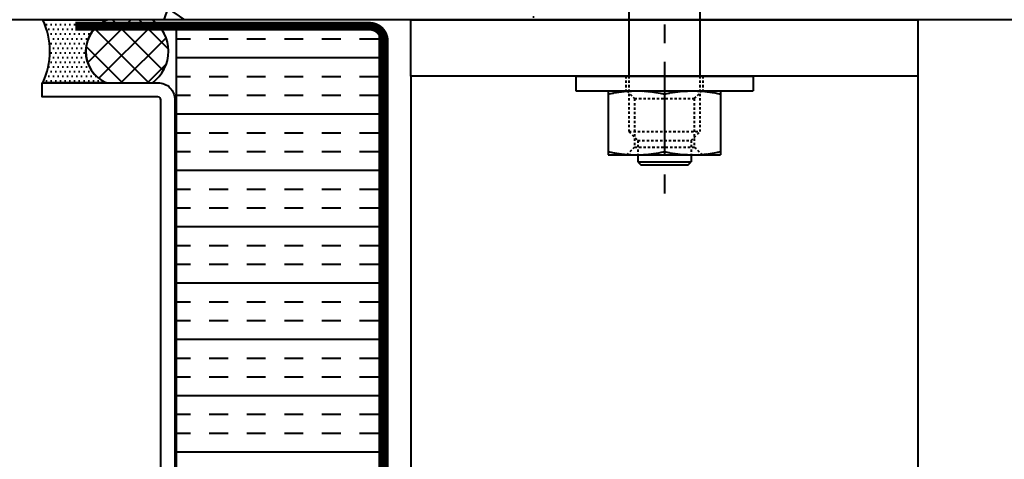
# Model space of a CAD drawing. Header units: millimetres. Extents: x -17234 to -8874, y -2869 to 1211.
# Drawn here: x -14493.3 to -14326.9, y -548.4 to -474.1 of the extents above; entities that cross this region are included whole.
import ezdxf

# ---------------------------------------------------------------- set-up
doc = ezdxf.new("R2010")
doc.units = ezdxf.units.MM
for name, pattern in [('ACAD_ISO07W100', [3, 0, -3]), ('CENTER', [50.8, 31.75, -6.35, 6.35, -6.35]), ('DASHED', [19.05, 12.7, -6.35]), ('PHL_CENTER', [0.75, 0.4, -0.35]), ('PHL_THICK', [0])]:
    doc.linetypes.add(name, pattern=pattern)
doc.layers.get('Defpoints').update_dxf_attribs({"linetype": 'ACAD_ISO07W100', "true_color": 0x105689})
for name, color, linetype in [('By Others', 9, 'Continuous'), ('Dim', 5, 'Continuous'), ('Gasket Silicone', 20, 'Continuous'), ('Insulation', 9, 'Continuous'), ('Profile', 1, 'Continuous'), ('Profile View', 9, 'Continuous'), ('Screw', 9, 'Continuous')]:
    doc.layers.add(name, color=color, linetype=linetype)
doc.styles.add('TXT', font='techb___.ttf')
doc.dimstyles.new('ISO-25$0', dxfattribs={"dimtxt": 2.5, "dimasz": 2.5, "dimexe": 1.25, "dimexo": 0.625, "dimtad": 1, "dimtxsty": 'TXT', "dimcen": 2.5, "dimclrd": 5, "dimclre": 5, "dimclrt": 2, "dimadec": 0, "dimazin": 0, "dimtfac": 1, "dimtmove": 0, "dimatfit": 3, "dimfxl": 1, "dimarcsym": 0})

# ---------------------------------------------------------------- blocks, each defined once
blk = doc.blocks.new('*D25')
at = {"layer": 'Defpoints', "color": 0, "transparency": 16777216}
for p in [(-14518.89, -474.09), (-14516.39, -474.09), (-14489.67, -575.69)]:
    blk.add_point(p, dxfattribs=at)
at = {"layer": 'Dim', "color": 5, "lineweight": -2, "transparency": 16777216}
for p, q in [((-14517.64, -474.09), (-14513.89, -474.09)), ((-14516.39, -570.69), (-14516.39, -479.09)), ((-14490.92, -575.69), (-14518.89, -575.69))]:
    blk.add_line(p, q, dxfattribs=at)
at = {"layer": 'Dim', "color": 5, "transparency": 16777216}
for points in [[(-14517.23, -479.09), (-14515.56, -479.09), (-14516.39, -474.09)], [(-14517.23, -570.69), (-14515.56, -570.69), (-14516.39, -575.69)]]:
    blk.add_solid(points, dxfattribs=at)
at = {"layer": 'Dim', "color": 2, "transparency": 16777216, "char_height": 5, "attachment_point": 5, "rotation": 90, "style": 'TXT'}
for s, insert in [('101,6', (-14520.58, -524.89)), ('[4"]', (-14511.64, -524.89))]:
    blk.add_mtext(s, dxfattribs=dict(at, insert=insert))
blk = doc.blocks.new('*D27')
at = {"layer": 'Defpoints', "color": 0, "transparency": 16777216}
for p in [(-14305.39, -474.09), (-14298.53, -474.09), (-14337.27, -550.29)]:
    blk.add_point(p, dxfattribs=at)
at = {"layer": 'Dim', "color": 5, "lineweight": -2, "transparency": 16777216}
for p, q in [((-14299.78, -474.09), (-14307.89, -474.09)), ((-14305.39, -545.29), (-14305.39, -479.09)), ((-14336.02, -550.29), (-14302.89, -550.29))]:
    blk.add_line(p, q, dxfattribs=at)
at = {"layer": 'Dim', "color": 5, "transparency": 16777216}
for points in [[(-14306.22, -479.09), (-14304.56, -479.09), (-14305.39, -474.09)], [(-14306.22, -545.29), (-14304.56, -545.29), (-14305.39, -550.29)]]:
    blk.add_solid(points, dxfattribs=at)
at = {"layer": 'Dim', "color": 2, "transparency": 16777216, "char_height": 5, "attachment_point": 5, "rotation": 90, "style": 'TXT'}
for s, insert in [('76,2', (-14309.58, -512.19)), ('[3"]', (-14300.64, -512.19))]:
    blk.add_mtext(s, dxfattribs=dict(at, insert=insert))
blk = doc.blocks.new('*D28')
at = {"layer": 'Defpoints', "color": 0, "transparency": 16777216}
for p in [(-14380.23, -387.1), (-14305.39, -387.1), (-14298.53, -474.09)]:
    blk.add_point(p, dxfattribs=at)
at = {"layer": 'Dim', "color": 5, "lineweight": -2, "transparency": 16777216}
for p, q in [((-14378.98, -387.1), (-14302.89, -387.1)), ((-14305.39, -469.09), (-14305.39, -392.1)), ((-14299.78, -474.09), (-14307.89, -474.09))]:
    blk.add_line(p, q, dxfattribs=at)
at = {"layer": 'Dim', "color": 5, "transparency": 16777216}
for points in [[(-14306.22, -392.1), (-14304.56, -392.1), (-14305.39, -387.1)], [(-14306.22, -469.09), (-14304.56, -469.09), (-14305.39, -474.09)]]:
    blk.add_solid(points, dxfattribs=at)
at = {"layer": 'Dim', "color": 2, "transparency": 16777216, "insert": (-14305.39, -430.59), "char_height": 5, "attachment_point": 5, "rotation": 90, "style": 'TXT'}
blk.add_mtext('SIZE & EMBEDMENT\\PAS PROJECT', dxfattribs=at)

msp = doc.modelspace()

# ---------------------------------------------------------------- hatches: boundary and pattern name
at = {"layer": 'By Others'}
h = msp.add_hatch(dxfattribs=at)
h.set_pattern_fill('AR-CONC', color=256, scale=0.25, angle=180)
h.set_pattern_definition([(230, (-29148.66, -607.757), (-45.54617, 3.98477), [4.7625, -52.3875]), (175, (-29148.66, -607.757), (8.81086, -47.76421), [3.81, -41.91015]), (280.45144, (-29152.457, -607.424), (-36.73531, -43.77944), [4.0475, -44.52256]), (226.1842, (-29148.66, -620.457), (-67.76976, 10.51058), [7.14375, -78.58125]), (276.63556, (-29154.31, -619.58), (-59.35103, -61.85653), [6.07126, -66.7839]), (171.18415, (-29148.66, -620.46), (-59.35103, -61.85653), [5.715, -62.86493]), (201, (-29155.01, -617.28), (-37.9036, 25.5663), [4.7625, -52.3875]), (146, (-29155.01, -617.28), (-15.4505, -46.04699), [3.81, -41.91]), (251.45144, (-29158.17, -615.15), (-53.3541, -20.48069), [4.0475, -44.52248]), (217.5, (-29148.661, -607.757), (-0.77215, -21.13876), [0, -41.402, 0, -42.545, 0, -42.06875]), (187.5, (-29148.66, -607.757), (-16.704916, -25.045144), [0, -24.257, 0, -40.4495, 0, -16.03375]), (147.5, (-29134.5, -607.757), (-33.897649, 1.432186), [0, -15.875, 0, -49.53, 0, -65.7225]), (137.5, (-29128.15, -607.757), (-37.032295, -6.35662), [0, -20.6375, 0, -32.893, 0, -46.6725])])
h.paths.add_polyline_path([(-14246.194, -368.678), (-14531.081, -368.678), (-14531.081, -474.086), (-14246.194, -474.086)])
at = {"layer": 'Gasket Silicone', "ltscale": 0.5}
h = msp.add_hatch(dxfattribs=at)
h.set_pattern_fill('DOTS', color=256, scale=0.5)
h.set_pattern_definition([(0, (-15305.9808, -2012.3924), (0.396875, 0.79375), [0, -0.79375])])
edge = h.paths.add_edge_path()
edge.add_arc((-14500.67, -479.411), 12.448, 334.67382, 385.32618)
edge.add_line((-14489.418, -474.086), (-14478.475, -474.086))
edge.add_arc((-14476.407, -479.449), 5.748, 111.08382, 246.90107)
edge.add_line((-14478.662, -484.736), (-14489.418, -484.736))
h = msp.add_hatch(dxfattribs=at)
h.set_pattern_fill('ANSI37', color=256)
h.set_pattern_definition([(45, (-8616.4875, -2204.337), (-2.245064, 2.245064), []), (135, (-8616.4875, -2204.337), (-2.245064, -2.245064), [])])
edge = h.paths.add_edge_path()
edge.add_line((-14478.662, -484.736), (-14470.912, -484.736))
edge.add_arc((-14474.73, -479.411), 6.552, 305.64166, 414.35834)
edge.add_line((-14470.912, -474.086), (-14478.475, -474.086))
edge.add_arc((-14476.466, -479.448), 5.726, 110.53169, 247.45319)
at = {"layer": 'Insulation', "ltscale": 0.5}
h = msp.add_hatch(dxfattribs=at)
h.set_pattern_fill('INSUL', color=9)
h.set_pattern_definition([(0, (378.65, -375.706), (0, 9.525), []), (0, (378.65, -372.531), (0, 9.525), [3.175, -3.175]), (0, (378.65, -369.356), (0, 9.525), [3.175, -3.175])])
h.paths.add_polyline_path([(-14466.843, -475.174), (-14432.543, -475.174), (-14432.543, -575.686), (-14466.843, -575.686)])

# ---------------------------------------------------------------- linework, layer by layer
at = {"color": 6, "linetype": 'CENTER', "ltscale": 0.5}
msp.add_lwpolyline([(-14384.331, -379.611), (-14384.331, -503.611)], dxfattribs=at)
at = {"ltscale": 0.5}
msp.add_lwpolyline([(-14246.194, -474.086), (-14531.081, -474.086)], dxfattribs=at)
at = {"layer": 'Gasket Silicone', "ltscale": 0.5}
msp.add_lwpolyline([(-14489.418, -484.736, 0.2246829), (-14489.418, -474.086), (-14478.475, -474.086, 0.6733489), (-14478.662, -484.736)], format="xyb", close=True, dxfattribs=at)
at = {"layer": 'Gasket Silicone', "linetype": 'DASHED', "ltscale": 0.5, "const_width": 1.5}
msp.add_lwpolyline([(-14431.693, -575.686), (-14431.693, -477.674, 0.4142136), (-14434.193, -475.174), (-14483.946, -475.174)], format="xyb", dxfattribs=at)
at = {"layer": 'Gasket Silicone', "ltscale": 0.5}
msp.add_lwpolyline([(-14478.662, -484.736), (-14470.912, -484.736, 0.5134707), (-14470.912, -474.086), (-14478.475, -474.086, 0.6803746), (-14478.662, -484.736, 0.0016778)], format="xyb", dxfattribs=at)
at = {"layer": 'Insulation', "color": 9, "ltscale": 0.5}
msp.add_lwpolyline([(-14466.843, -475.174), (-14432.543, -475.174), (-14432.543, -575.686), (-14466.843, -575.686)], close=True, dxfattribs=at)
at = {"layer": 'Profile', "ltscale": 0.5}
msp.add_lwpolyline([(-14489.549, -484.736), (-14469.974, -484.736, -0.4142136), (-14467.093, -487.617), (-14467.093, -592.686), (-14469.474, -592.686), (-14469.474, -487.617, 0.4142136), (-14469.974, -487.117), (-14489.549, -487.117)], format="xyb", close=True, dxfattribs=at)
at = {"layer": 'Profile View', "ltscale": 0.5}
msp.add_lwpolyline([(-14427.193, -474.086), (-14341.468, -474.086), (-14341.468, -483.611), (-14427.193, -483.611)], close=True, dxfattribs=at)
for points in [[(-14427.193, -483.611), (-14427.193, -550.286)], [(-14341.468, -483.611), (-14341.468, -550.286)]]:
    msp.add_lwpolyline(points, dxfattribs=at)
at = {"layer": 'Screw', "linetype": 'PHL_THICK'}
for p, q in [((-14390.331, -413.611), (-14390.331, -483.611)), ((-14378.331, -413.611), (-14378.331, -483.611)), ((-14399.331, -483.611), (-14399.331, -486.111)), ((-14399.331, -483.611), (-14369.331, -483.611)), ((-14369.331, -483.611), (-14369.331, -486.111)), ((-14399.331, -486.111), (-14369.331, -486.111)), ((-14393.831, -486.111), (-14393.831, -496.911)), ((-14393.831, -486.638), (-14393.36, -486.544)), ((-14393.36, -486.544), (-14392.902, -486.46)), ((-14392.902, -486.46), (-14392.455, -486.386)), ((-14392.455, -486.386), (-14392.017, -486.321)), ((-14392.017, -486.321), (-14391.587, -486.265)), ((-14391.587, -486.265), (-14391.163, -486.218)), ((-14391.163, -486.218), (-14390.744, -486.18)), ((-14390.744, -486.18), (-14390.327, -486.15)), ((-14390.327, -486.15), (-14389.912, -486.128)), ((-14389.912, -486.128), (-14389.497, -486.115)), ((-14389.497, -486.115), (-14389.081, -486.111)), ((-14389.081, -486.111), (-14388.426, -486.121)), ((-14388.426, -486.121), (-14387.774, -486.153)), ((-14387.774, -486.153), (-14387.118, -486.206)), ((-14387.118, -486.206), (-14386.452, -486.28)), ((-14386.452, -486.28), (-14385.769, -486.376)), ((-14385.769, -486.376), (-14385.065, -486.495)), ((-14385.065, -486.495), (-14384.331, -486.638)), ((-14384.331, -486.638), (-14383.86, -486.544)), ((-14384.331, -486.638), (-14384.331, -496.384)), ((-14383.86, -486.544), (-14383.402, -486.46)), ((-14383.402, -486.46), (-14382.955, -486.386)), ((-14382.955, -486.386), (-14382.517, -486.321)), ((-14382.517, -486.321), (-14382.087, -486.265)), ((-14382.087, -486.265), (-14381.663, -486.218)), ((-14381.663, -486.218), (-14381.244, -486.18)), ((-14381.244, -486.18), (-14380.827, -486.15)), ((-14380.827, -486.15), (-14380.412, -486.128)), ((-14380.412, -486.128), (-14379.997, -486.115)), ((-14379.997, -486.115), (-14379.581, -486.111)), ((-14379.581, -486.111), (-14379.164, -486.115)), ((-14379.164, -486.115), (-14378.749, -486.128)), ((-14378.749, -486.128), (-14378.334, -486.15)), ((-14378.334, -486.15), (-14377.917, -486.18)), ((-14377.917, -486.18), (-14377.498, -486.218)), ((-14377.498, -486.218), (-14377.074, -486.265)), ((-14377.074, -486.265), (-14376.644, -486.321)), ((-14376.644, -486.321), (-14376.206, -486.386)), ((-14376.206, -486.386), (-14375.759, -486.46)), ((-14375.759, -486.46), (-14375.301, -486.544)), ((-14375.301, -486.544), (-14374.831, -486.638)), ((-14374.831, -486.111), (-14374.831, -496.911)), ((-14393.831, -496.384), (-14393.36, -496.477)), ((-14393.831, -496.911), (-14374.831, -496.911)), ((-14393.36, -496.477), (-14392.902, -496.561)), ((-14392.902, -496.561), (-14392.455, -496.635)), ((-14392.455, -496.635), (-14392.017, -496.7)), ((-14392.017, -496.7), (-14391.587, -496.756)), ((-14391.587, -496.756), (-14391.163, -496.803)), ((-14391.163, -496.803), (-14390.744, -496.842)), ((-14390.744, -496.842), (-14390.327, -496.872)), ((-14390.327, -496.872), (-14389.912, -496.893)), ((-14389.912, -496.893), (-14389.497, -496.906)), ((-14389.497, -496.906), (-14389.081, -496.911)), ((-14389.081, -496.911), (-14388.664, -496.906)), ((-14388.831, -496.911), (-14388.831, -498.111)), ((-14388.664, -496.906), (-14388.249, -496.893)), ((-14388.249, -496.893), (-14387.834, -496.872)), ((-14387.834, -496.872), (-14387.417, -496.842)), ((-14387.417, -496.842), (-14386.998, -496.803)), ((-14386.998, -496.803), (-14386.574, -496.756)), ((-14386.574, -496.756), (-14386.144, -496.7)), ((-14386.144, -496.7), (-14385.706, -496.635)), ((-14385.706, -496.635), (-14385.259, -496.561)), ((-14385.259, -496.561), (-14384.801, -496.477)), ((-14384.801, -496.477), (-14384.331, -496.384)), ((-14384.331, -496.384), (-14383.86, -496.477)), ((-14383.86, -496.477), (-14383.402, -496.561)), ((-14383.402, -496.561), (-14382.955, -496.635)), ((-14382.955, -496.635), (-14382.517, -496.7)), ((-14382.517, -496.7), (-14382.087, -496.756)), ((-14382.087, -496.756), (-14381.663, -496.803)), ((-14381.663, -496.803), (-14381.244, -496.842)), ((-14381.244, -496.842), (-14380.827, -496.872)), ((-14380.827, -496.872), (-14380.412, -496.893)), ((-14380.412, -496.893), (-14379.997, -496.906)), ((-14379.997, -496.906), (-14379.581, -496.911)), ((-14379.831, -496.911), (-14379.831, -498.111)), ((-14379.581, -496.911), (-14378.926, -496.9)), ((-14378.926, -496.9), (-14378.274, -496.868)), ((-14378.274, -496.868), (-14377.618, -496.815)), ((-14377.618, -496.815), (-14376.952, -496.741)), ((-14376.952, -496.741), (-14376.269, -496.645)), ((-14376.269, -496.645), (-14375.565, -496.526)), ((-14375.565, -496.526), (-14374.831, -496.384)), ((-14388.831, -498.111), (-14388.331, -498.611)), ((-14388.831, -498.111), (-14379.831, -498.111)), ((-14388.331, -498.611), (-14380.331, -498.611)), ((-14380.331, -498.611), (-14379.831, -498.111))]:
    msp.add_line(p, q, dxfattribs=at)
at = {"layer": 'Screw', "linetype": 'PHL_CENTER'}
for p, q in [((-14390.831, -483.611), (-14390.831, -486.111)), ((-14390.331, -483.611), (-14390.331, -493.001)), ((-14378.331, -483.611), (-14378.331, -493.001)), ((-14377.831, -483.611), (-14377.831, -486.111)), ((-14393.831, -486.111), (-14374.831, -486.111)), ((-14393.831, -486.638), (-14393.36, -486.544)), ((-14393.36, -486.544), (-14392.902, -486.46)), ((-14392.902, -486.46), (-14392.455, -486.386)), ((-14392.455, -486.386), (-14392.017, -486.321)), ((-14392.017, -486.321), (-14391.587, -486.265)), ((-14391.587, -486.265), (-14391.163, -486.218)), ((-14391.163, -486.218), (-14390.744, -486.18)), ((-14390.744, -486.18), (-14390.327, -486.15)), ((-14390.681, -486.111), (-14389.384, -487.408)), ((-14390.327, -486.15), (-14389.912, -486.128)), ((-14389.912, -486.128), (-14389.497, -486.115)), ((-14389.497, -486.115), (-14389.081, -486.111)), ((-14389.384, -487.408), (-14389.384, -495.614)), ((-14389.384, -487.408), (-14379.278, -487.408)), ((-14389.081, -486.111), (-14388.426, -486.121)), ((-14388.426, -486.121), (-14387.774, -486.153)), ((-14387.774, -486.153), (-14387.118, -486.206)), ((-14387.118, -486.206), (-14386.452, -486.28)), ((-14386.452, -486.28), (-14385.769, -486.376)), ((-14385.769, -486.376), (-14385.065, -486.495)), ((-14385.065, -486.495), (-14384.331, -486.638)), ((-14384.331, -486.638), (-14383.86, -486.544)), ((-14384.331, -486.638), (-14384.331, -496.384)), ((-14383.86, -486.544), (-14383.402, -486.46)), ((-14383.402, -486.46), (-14382.955, -486.386)), ((-14382.955, -486.386), (-14382.517, -486.321)), ((-14382.517, -486.321), (-14382.087, -486.265)), ((-14382.087, -486.265), (-14381.663, -486.218)), ((-14381.663, -486.218), (-14381.244, -486.18)), ((-14381.244, -486.18), (-14380.827, -486.15)), ((-14380.827, -486.15), (-14380.412, -486.128)), ((-14380.412, -486.128), (-14379.997, -486.115)), ((-14379.997, -486.115), (-14379.581, -486.111)), ((-14379.581, -486.111), (-14379.164, -486.115)), ((-14379.278, -487.408), (-14377.981, -486.111)), ((-14379.278, -487.408), (-14379.278, -495.614)), ((-14379.164, -486.115), (-14378.749, -486.128)), ((-14378.749, -486.128), (-14378.334, -486.15)), ((-14378.334, -486.15), (-14377.917, -486.18)), ((-14377.917, -486.18), (-14377.498, -486.218)), ((-14377.498, -486.218), (-14377.074, -486.265)), ((-14377.074, -486.265), (-14376.644, -486.321)), ((-14376.644, -486.321), (-14376.206, -486.386)), ((-14376.206, -486.386), (-14375.759, -486.46)), ((-14375.759, -486.46), (-14375.301, -486.544)), ((-14375.301, -486.544), (-14374.831, -486.638)), ((-14390.331, -493.001), (-14388.831, -494.501)), ((-14390.331, -493.001), (-14378.331, -493.001)), ((-14379.831, -494.501), (-14378.331, -493.001)), ((-14390.681, -496.911), (-14389.384, -495.614)), ((-14389.384, -495.614), (-14379.278, -495.614)), ((-14388.831, -494.501), (-14388.831, -496.911)), ((-14388.831, -494.501), (-14379.831, -494.501)), ((-14379.831, -494.501), (-14379.831, -496.911)), ((-14379.278, -495.614), (-14377.981, -496.911)), ((-14393.831, -496.384), (-14393.097, -496.526)), ((-14393.097, -496.526), (-14392.392, -496.645)), ((-14392.392, -496.645), (-14391.709, -496.741)), ((-14391.709, -496.741), (-14391.043, -496.815)), ((-14391.043, -496.815), (-14390.387, -496.868)), ((-14390.387, -496.868), (-14389.735, -496.9)), ((-14389.735, -496.9), (-14389.081, -496.911)), ((-14389.081, -496.911), (-14388.664, -496.906)), ((-14388.664, -496.906), (-14388.249, -496.893)), ((-14388.249, -496.893), (-14387.834, -496.872)), ((-14387.834, -496.872), (-14387.417, -496.842)), ((-14387.417, -496.842), (-14386.998, -496.803)), ((-14386.998, -496.803), (-14386.574, -496.756)), ((-14386.574, -496.756), (-14386.144, -496.7)), ((-14386.144, -496.7), (-14385.706, -496.635)), ((-14385.706, -496.635), (-14385.259, -496.561)), ((-14385.259, -496.561), (-14384.801, -496.477)), ((-14384.801, -496.477), (-14384.331, -496.384)), ((-14384.331, -496.384), (-14383.86, -496.477)), ((-14383.86, -496.477), (-14383.402, -496.561)), ((-14383.402, -496.561), (-14382.955, -496.635)), ((-14382.955, -496.635), (-14382.517, -496.7)), ((-14382.517, -496.7), (-14382.087, -496.756)), ((-14382.087, -496.756), (-14381.663, -496.803)), ((-14381.663, -496.803), (-14381.244, -496.842)), ((-14381.244, -496.842), (-14380.827, -496.872)), ((-14380.827, -496.872), (-14380.412, -496.893)), ((-14380.412, -496.893), (-14379.997, -496.906)), ((-14379.997, -496.906), (-14379.581, -496.911)), ((-14379.581, -496.911), (-14378.926, -496.9)), ((-14378.926, -496.9), (-14378.274, -496.868)), ((-14378.274, -496.868), (-14377.618, -496.815)), ((-14377.618, -496.815), (-14376.952, -496.741)), ((-14376.952, -496.741), (-14376.269, -496.645)), ((-14376.269, -496.645), (-14375.565, -496.526)), ((-14375.565, -496.526), (-14374.831, -496.384)), ((-14388.831, -498.111), (-14379.831, -498.111))]:
    msp.add_line(p, q, dxfattribs=at)

# ---------------------------------------------------------------- dimensions: what is measured, and where the dimension line sits
at = {"layer": 'Dim'}
dim = msp.add_linear_dim(base=(-14305.391, -387.099), p1=(-14298.528, -474.086), p2=(-14380.231, -387.099), angle=90, text='SIZE & EMBEDMENT\\XAS PROJECT', dimstyle='ISO-25$0', override={"dimscale": 2, "dimpost": '\\X'}, dxfattribs=at)
dim.commit()
dim.dimension.update_dxf_attribs({"geometry": '*D28', "text_midpoint": (-14305.391, -430.592), "dimtype": 160})
for base, p1, p2, picture, middle in [((-14516.392, -474.086), (-14489.668, -575.686), (-14518.892, -474.086), '*D25', (-14516.392, -524.886)), ((-14305.391, -474.086), (-14337.268, -550.286), (-14298.528, -474.086), '*D27', (-14305.391, -512.186))]:
    dim = msp.add_linear_dim(base=base, p1=p1, p2=p2, angle=90, dimstyle='ISO-25$0', override={"dimscale": 2, "dimpost": '\\X'}, dxfattribs=at)
    dim.commit()
    dim.dimension.update_dxf_attribs({"geometry": picture, "text_midpoint": middle})

doc.saveas('drawing.dxf')
